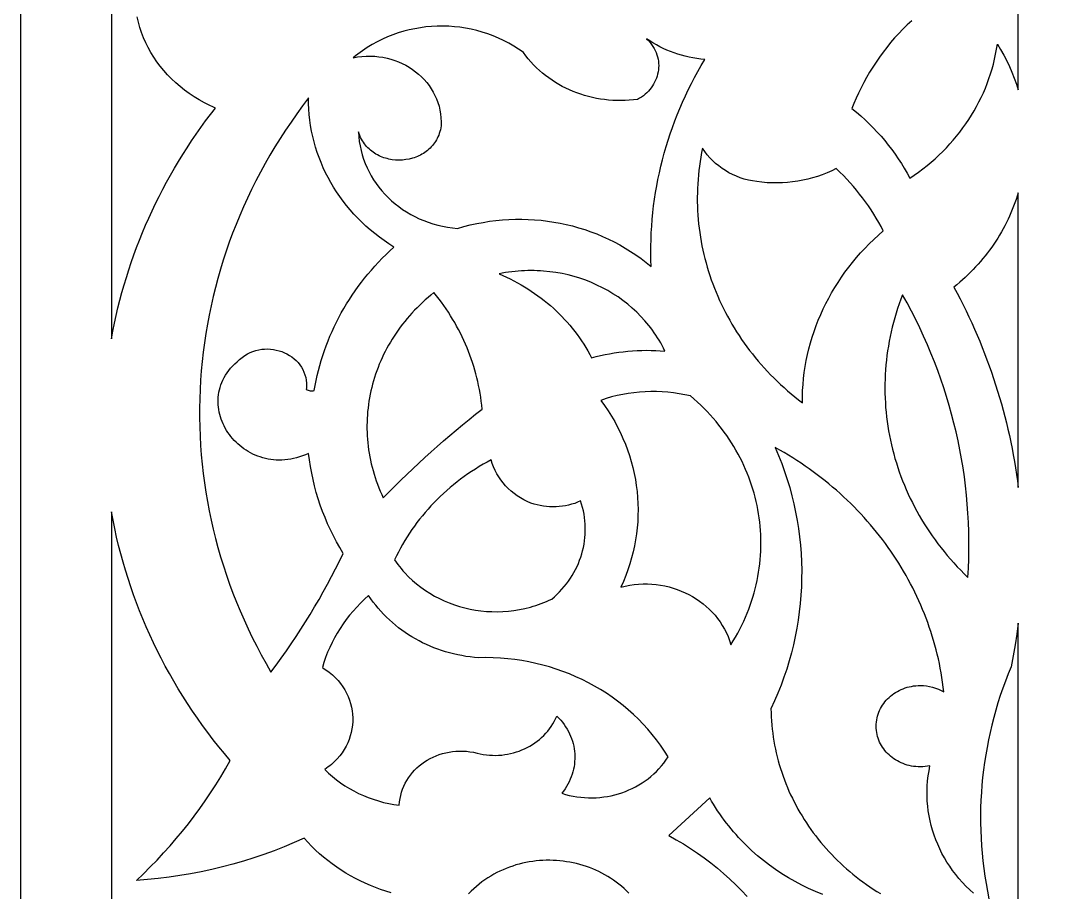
# Model space of a CAD drawing. Extents: x -1429 to -724, y 80 to 630.
# Drawn here: x -1369.3 to -1311.7, y 248.7 to 296.7 of the extents above; entities that cross this region are included whole.
import ezdxf

# ---------------------------------------------------------------- set-up
doc = ezdxf.new("R2010")
doc.units = 0
doc.layers.add('LAYER_1', color=18, linetype='CONTINUOUS')

msp = doc.modelspace()

# ---------------------------------------------------------------- linework, layer by layer
at = {"layer": 'LAYER_1'}
for points in [[(-784.299, 144.673), (-1369.299, 144.673), (-1369.299, 569.673), (-994.512, 569.673), (-784.299, 409.912)], [(-1346.335, 296.451), (-1346.648, 296.435), (-1346.959, 296.407), (-1347.27, 296.366), (-1347.579, 296.313), (-1347.885, 296.248), (-1348.188, 296.169), (-1348.489, 296.079), (-1348.785, 295.976), (-1349.078, 295.861), (-1349.365, 295.733), (-1349.648, 295.593), (-1349.925, 295.441), (-1350.195, 295.276), (-1350.46, 295.099), (-1350.717, 294.91), (-1350.843, 294.811), (-1350.967, 294.708), (-1350.727, 294.752), (-1350.488, 294.782), (-1350.251, 294.798), (-1350.016, 294.801), (-1349.784, 294.791), (-1349.555, 294.769), (-1349.33, 294.735), (-1349.108, 294.689), (-1348.891, 294.632), (-1348.679, 294.563), (-1348.472, 294.484), (-1348.271, 294.394), (-1348.076, 294.295), (-1347.888, 294.185), (-1347.706, 294.066), (-1347.532, 293.939), (-1347.367, 293.802), (-1347.209, 293.657), (-1347.06, 293.505), (-1346.921, 293.344), (-1346.791, 293.176), (-1346.672, 293.002), (-1346.563, 292.82), (-1346.465, 292.632), (-1346.378, 292.439), (-1346.303, 292.24), (-1346.241, 292.035), (-1346.192, 291.826), (-1346.155, 291.612), (-1346.133, 291.393), (-1346.124, 291.171), (-1346.13, 290.946), (-1346.147, 290.838), (-1346.168, 290.734), (-1346.194, 290.633), (-1346.225, 290.535), (-1346.259, 290.44), (-1346.298, 290.348), (-1346.34, 290.259), (-1346.386, 290.173), (-1346.436, 290.09), (-1346.489, 290.01), (-1346.546, 289.934), (-1346.605, 289.861), (-1346.668, 289.79), (-1346.734, 289.723), (-1346.802, 289.66), (-1346.874, 289.599), (-1346.947, 289.541), (-1347.023, 289.487), (-1347.102, 289.436), (-1347.182, 289.388), (-1347.264, 289.343), (-1347.348, 289.302), (-1347.434, 289.264), (-1347.521, 289.229), (-1347.61, 289.197), (-1347.7, 289.169), (-1347.883, 289.122), (-1348.07, 289.088), (-1348.259, 289.068), (-1348.448, 289.061), (-1348.638, 289.067), (-1348.827, 289.087), (-1348.921, 289.102), (-1349.014, 289.121), (-1349.106, 289.143), (-1349.197, 289.168), (-1349.287, 289.197), (-1349.376, 289.229), (-1349.464, 289.265), (-1349.55, 289.304), (-1349.634, 289.347), (-1349.716, 289.393), (-1349.797, 289.443), (-1349.875, 289.496), (-1349.952, 289.553), (-1350.026, 289.613), (-1350.097, 289.677), (-1350.166, 289.744), (-1350.232, 289.815), (-1350.295, 289.89), (-1350.355, 289.968), (-1350.412, 290.05), (-1350.465, 290.135), (-1350.516, 290.224), (-1350.562, 290.317), (-1350.605, 290.413), (-1350.644, 290.513), (-1350.678, 290.616), (-1350.663, 290.356), (-1350.635, 290.098), (-1350.594, 289.845), (-1350.54, 289.595), (-1350.475, 289.349), (-1350.398, 289.107), (-1350.309, 288.87), (-1350.21, 288.638), (-1350.099, 288.412), (-1349.978, 288.191), (-1349.846, 287.975), (-1349.705, 287.766), (-1349.553, 287.563), (-1349.393, 287.367), (-1349.223, 287.177), (-1349.044, 286.995), (-1348.857, 286.821), (-1348.661, 286.654), (-1348.458, 286.495), (-1348.246, 286.344), (-1348.028, 286.202), (-1347.802, 286.069), (-1347.569, 285.946), (-1347.33, 285.831), (-1347.084, 285.726), (-1346.833, 285.632), (-1346.576, 285.548), (-1346.313, 285.474), (-1346.046, 285.411), (-1345.773, 285.359), (-1345.496, 285.319), (-1345.215, 285.29), (-1344.866, 285.392), (-1344.516, 285.483), (-1344.164, 285.562), (-1343.81, 285.629), (-1343.455, 285.686), (-1343.1, 285.731), (-1342.744, 285.766), (-1342.388, 285.789), (-1342.032, 285.801), (-1341.676, 285.803), (-1341.321, 285.793), (-1340.967, 285.773), (-1340.614, 285.742), (-1340.263, 285.7), (-1339.914, 285.648), (-1339.566, 285.585), (-1339.222, 285.512), (-1338.88, 285.428), (-1338.54, 285.333), (-1338.205, 285.229), (-1337.873, 285.114), (-1337.544, 284.989), (-1337.22, 284.853), (-1336.901, 284.708), (-1336.586, 284.552), (-1336.276, 284.387), (-1335.972, 284.211), (-1335.673, 284.026), (-1335.381, 283.831), (-1335.094, 283.626), (-1334.814, 283.411), (-1334.541, 283.187), (-1334.553, 283.56), (-1334.559, 283.934), (-1334.557, 284.307), (-1334.549, 284.679), (-1334.534, 285.051), (-1334.512, 285.423), (-1334.483, 285.794), (-1334.447, 286.164), (-1334.404, 286.533), (-1334.355, 286.901), (-1334.298, 287.268), (-1334.235, 287.635), (-1334.166, 288), (-1334.089, 288.364), (-1334.006, 288.726), (-1333.916, 289.087), (-1333.82, 289.447), (-1333.716, 289.805), (-1333.607, 290.162), (-1333.49, 290.517), (-1333.367, 290.87), (-1333.238, 291.221), (-1333.102, 291.57), (-1332.959, 291.917), (-1332.81, 292.262), (-1332.655, 292.605), (-1332.493, 292.946), (-1332.325, 293.284), (-1332.15, 293.62), (-1331.969, 293.954), (-1331.781, 294.285), (-1331.587, 294.613), (-1331.805, 294.635), (-1332.022, 294.664), (-1332.237, 294.7), (-1332.45, 294.743), (-1332.661, 294.792), (-1332.87, 294.848), (-1333.076, 294.911), (-1333.28, 294.98), (-1333.482, 295.056), (-1333.68, 295.138), (-1333.876, 295.226), (-1334.068, 295.321), (-1334.256, 295.421), (-1334.441, 295.528), (-1334.623, 295.641), (-1334.8, 295.76), (-1334.697, 295.659), (-1334.603, 295.554), (-1334.518, 295.447), (-1334.441, 295.336), (-1334.374, 295.224), (-1334.314, 295.11), (-1334.263, 294.994), (-1334.221, 294.877), (-1334.186, 294.759), (-1334.159, 294.64), (-1334.141, 294.52), (-1334.129, 294.4), (-1334.126, 294.281), (-1334.129, 294.161), (-1334.14, 294.043), (-1334.158, 293.925), (-1334.183, 293.809), (-1334.215, 293.694), (-1334.253, 293.581), (-1334.298, 293.47), (-1334.349, 293.362), (-1334.406, 293.256), (-1334.47, 293.154), (-1334.539, 293.054), (-1334.614, 292.959), (-1334.695, 292.867), (-1334.782, 292.779), (-1334.874, 292.696), (-1334.971, 292.618), (-1335.073, 292.544), (-1335.18, 292.476), (-1335.292, 292.414), (-1335.521, 292.385), (-1335.751, 292.364), (-1335.98, 292.351), (-1336.209, 292.345), (-1336.437, 292.347), (-1336.664, 292.357), (-1336.89, 292.374), (-1337.115, 292.398), (-1337.338, 292.43), (-1337.559, 292.469), (-1337.779, 292.515), (-1337.997, 292.568), (-1338.212, 292.628), (-1338.424, 292.695), (-1338.634, 292.769), (-1338.841, 292.85), (-1339.045, 292.937), (-1339.245, 293.031), (-1339.442, 293.131), (-1339.636, 293.238), (-1339.825, 293.351), (-1340.01, 293.471), (-1340.191, 293.597), (-1340.367, 293.728), (-1340.538, 293.866), (-1340.705, 294.01), (-1340.866, 294.16), (-1341.022, 294.316), (-1341.172, 294.477), (-1341.317, 294.644), (-1341.456, 294.817), (-1341.588, 294.995), (-1341.719, 295.09), (-1341.852, 295.181), (-1342.122, 295.354), (-1342.398, 295.515), (-1342.68, 295.662), (-1342.968, 295.798), (-1343.259, 295.92), (-1343.556, 296.03), (-1343.856, 296.127), (-1344.159, 296.211), (-1344.465, 296.283), (-1344.773, 296.343), (-1345.084, 296.39), (-1345.396, 296.424), (-1345.708, 296.445), (-1346.022, 296.455)], [(-1353.766, 292.057), (-1354.089, 291.613), (-1354.403, 291.165), (-1354.707, 290.713), (-1355.002, 290.258), (-1355.287, 289.798), (-1355.563, 289.335), (-1355.83, 288.868), (-1356.087, 288.399), (-1356.335, 287.925), (-1356.573, 287.449), (-1356.802, 286.97), (-1357.022, 286.487), (-1357.232, 286.002), (-1357.432, 285.514), (-1357.623, 285.024), (-1357.805, 284.531), (-1357.977, 284.036), (-1358.14, 283.539), (-1358.293, 283.039), (-1358.436, 282.538), (-1358.57, 282.035), (-1358.695, 281.53), (-1358.81, 281.024), (-1358.916, 280.516), (-1359.011, 280.006), (-1359.098, 279.496), (-1359.175, 278.984), (-1359.242, 278.471), (-1359.3, 277.957), (-1359.348, 277.443), (-1359.386, 276.928), (-1359.415, 276.412), (-1359.435, 275.896), (-1359.444, 275.38), (-1359.444, 274.864), (-1359.435, 274.347), (-1359.415, 273.831), (-1359.387, 273.314), (-1359.348, 272.798), (-1359.3, 272.283), (-1359.242, 271.768), (-1359.175, 271.253), (-1359.097, 270.74), (-1359.01, 270.227), (-1358.914, 269.715), (-1358.807, 269.204), (-1358.691, 268.695), (-1358.566, 268.187), (-1358.43, 267.681), (-1358.285, 267.176), (-1358.13, 266.673), (-1357.965, 266.171), (-1357.791, 265.672), (-1357.606, 265.175), (-1357.412, 264.68), (-1357.208, 264.187), (-1356.995, 263.696), (-1356.771, 263.209), (-1356.538, 262.724), (-1356.295, 262.241), (-1356.042, 261.762), (-1355.779, 261.286), (-1355.507, 260.812), (-1355.219, 261.201), (-1354.937, 261.592), (-1354.659, 261.987), (-1354.387, 262.384), (-1354.119, 262.784), (-1353.857, 263.187), (-1353.6, 263.592), (-1353.348, 264.001), (-1353.101, 264.412), (-1352.859, 264.826), (-1352.623, 265.242), (-1352.391, 265.661), (-1352.165, 266.082), (-1351.945, 266.506), (-1351.729, 266.932), (-1351.519, 267.361), (-1351.711, 267.681), (-1351.893, 268.006), (-1352.066, 268.335), (-1352.229, 268.667), (-1352.383, 269.003), (-1352.527, 269.342), (-1352.661, 269.685), (-1352.786, 270.03), (-1352.901, 270.379), (-1353.007, 270.73), (-1353.102, 271.084), (-1353.187, 271.44), (-1353.263, 271.798), (-1353.328, 272.158), (-1353.384, 272.52), (-1353.429, 272.884), (-1353.596, 272.809), (-1353.763, 272.744), (-1353.929, 272.687), (-1354.094, 272.639), (-1354.258, 272.598), (-1354.421, 272.566), (-1354.583, 272.541), (-1354.743, 272.524), (-1354.901, 272.515), (-1355.058, 272.512), (-1355.213, 272.517), (-1355.366, 272.529), (-1355.517, 272.547), (-1355.666, 272.572), (-1355.812, 272.603), (-1355.956, 272.64), (-1356.097, 272.684), (-1356.236, 272.733), (-1356.371, 272.787), (-1356.503, 272.847), (-1356.632, 272.913), (-1356.758, 272.983), (-1356.881, 273.058), (-1356.999, 273.138), (-1357.114, 273.222), (-1357.225, 273.311), (-1357.332, 273.404), (-1357.435, 273.5), (-1357.534, 273.601), (-1357.628, 273.705), (-1357.718, 273.812), (-1357.803, 273.923), (-1357.883, 274.037), (-1357.959, 274.153), (-1358.029, 274.272), (-1358.094, 274.394), (-1358.153, 274.518), (-1358.207, 274.644), (-1358.256, 274.772), (-1358.299, 274.901), (-1358.335, 275.033), (-1358.366, 275.165), (-1358.391, 275.299), (-1358.409, 275.434), (-1358.421, 275.569), (-1358.426, 275.706), (-1358.424, 275.842), (-1358.416, 275.979), (-1358.401, 276.116), (-1358.378, 276.253), (-1358.349, 276.39), (-1358.312, 276.526), (-1358.267, 276.662), (-1358.215, 276.797), (-1358.155, 276.93), (-1358.087, 277.063), (-1358.011, 277.194), (-1357.927, 277.324), (-1357.834, 277.452), (-1357.733, 277.578), (-1357.623, 277.701), (-1357.505, 277.823), (-1357.378, 277.942), (-1357.241, 278.058), (-1357.102, 278.176), (-1356.957, 278.28), (-1356.808, 278.37), (-1356.655, 278.446), (-1356.499, 278.51), (-1356.341, 278.561), (-1356.18, 278.599), (-1356.019, 278.626), (-1355.856, 278.64), (-1355.695, 278.643), (-1355.534, 278.635), (-1355.374, 278.616), (-1355.217, 278.586), (-1355.063, 278.546), (-1354.913, 278.496), (-1354.766, 278.436), (-1354.625, 278.367), (-1354.489, 278.288), (-1354.36, 278.201), (-1354.237, 278.105), (-1354.123, 278.002), (-1354.016, 277.89), (-1353.919, 277.771), (-1353.831, 277.644), (-1353.754, 277.51), (-1353.688, 277.37), (-1353.633, 277.224), (-1353.591, 277.071), (-1353.562, 276.913), (-1353.547, 276.749), (-1353.546, 276.58), (-1353.551, 276.494), (-1353.56, 276.406), (-1353.509, 276.382), (-1353.456, 276.363), (-1353.402, 276.348), (-1353.346, 276.338), (-1353.29, 276.332), (-1353.233, 276.331), (-1353.176, 276.335), (-1353.119, 276.343), (-1353.071, 276.625), (-1353.016, 276.905), (-1352.955, 277.184), (-1352.889, 277.461), (-1352.816, 277.737), (-1352.737, 278.01), (-1352.652, 278.282), (-1352.561, 278.552), (-1352.465, 278.82), (-1352.362, 279.087), (-1352.254, 279.35), (-1352.14, 279.612), (-1352.02, 279.871), (-1351.895, 280.128), (-1351.764, 280.383), (-1351.628, 280.635), (-1351.486, 280.884), (-1351.339, 281.131), (-1351.186, 281.375), (-1351.028, 281.616), (-1350.864, 281.855), (-1350.695, 282.09), (-1350.521, 282.322), (-1350.342, 282.551), (-1350.157, 282.777), (-1349.968, 282.999), (-1349.773, 283.218), (-1349.574, 283.434), (-1349.369, 283.646), (-1349.159, 283.854), (-1348.945, 284.059), (-1348.725, 284.26), (-1349.001, 284.436), (-1349.269, 284.619), (-1349.53, 284.809), (-1349.783, 285.006), (-1350.029, 285.209), (-1350.268, 285.419), (-1350.499, 285.635), (-1350.722, 285.857), (-1350.936, 286.085), (-1351.143, 286.319), (-1351.342, 286.558), (-1351.533, 286.802), (-1351.715, 287.052), (-1351.888, 287.306), (-1352.053, 287.565), (-1352.209, 287.828), (-1352.357, 288.096), (-1352.495, 288.368), (-1352.625, 288.644), (-1352.745, 288.923), (-1352.856, 289.206), (-1352.958, 289.492), (-1353.05, 289.782), (-1353.132, 290.074), (-1353.205, 290.369), (-1353.268, 290.667), (-1353.321, 290.967), (-1353.365, 291.269), (-1353.397, 291.574), (-1353.42, 291.88), (-1353.432, 292.187), (-1353.434, 292.496)], [(-1331.759, 289.477), (-1331.803, 289.231), (-1331.843, 288.984), (-1331.879, 288.737), (-1331.909, 288.49), (-1331.935, 288.243), (-1331.957, 287.996), (-1331.974, 287.75), (-1331.986, 287.503), (-1331.994, 287.257), (-1331.997, 287.011), (-1331.996, 286.766), (-1331.99, 286.521), (-1331.98, 286.276), (-1331.965, 286.032), (-1331.946, 285.788), (-1331.923, 285.545), (-1331.895, 285.302), (-1331.863, 285.061), (-1331.826, 284.819), (-1331.786, 284.579), (-1331.74, 284.34), (-1331.691, 284.101), (-1331.637, 283.864), (-1331.579, 283.627), (-1331.517, 283.391), (-1331.45, 283.157), (-1331.38, 282.923), (-1331.305, 282.691), (-1331.226, 282.46), (-1331.143, 282.23), (-1331.056, 282.002), (-1330.964, 281.775), (-1330.869, 281.549), (-1330.769, 281.325), (-1330.666, 281.102), (-1330.558, 280.881), (-1330.447, 280.661), (-1330.331, 280.444), (-1330.212, 280.227), (-1330.088, 280.013), (-1329.961, 279.801), (-1329.83, 279.59), (-1329.694, 279.381), (-1329.555, 279.174), (-1329.412, 278.969), (-1329.266, 278.766), (-1329.115, 278.566), (-1328.961, 278.367), (-1328.803, 278.171), (-1328.641, 277.977), (-1328.475, 277.785), (-1328.306, 277.596), (-1328.133, 277.409), (-1327.956, 277.224), (-1327.776, 277.042), (-1327.592, 276.862), (-1327.404, 276.685), (-1327.213, 276.511), (-1327.018, 276.339), (-1326.82, 276.17), (-1326.618, 276.004), (-1326.413, 275.841), (-1326.204, 275.68), (-1326.201, 276.017), (-1326.189, 276.353), (-1326.167, 276.687), (-1326.136, 277.02), (-1326.095, 277.352), (-1326.045, 277.681), (-1325.986, 278.009), (-1325.918, 278.335), (-1325.841, 278.659), (-1325.755, 278.98), (-1325.66, 279.299), (-1325.556, 279.616), (-1325.444, 279.929), (-1325.323, 280.24), (-1325.193, 280.547), (-1325.054, 280.852), (-1324.908, 281.153), (-1324.752, 281.45), (-1324.589, 281.744), (-1324.417, 282.033), (-1324.237, 282.319), (-1324.049, 282.601), (-1323.853, 282.878), (-1323.649, 283.151), (-1323.437, 283.419), (-1323.218, 283.683), (-1322.99, 283.941), (-1322.755, 284.195), (-1322.513, 284.443), (-1322.263, 284.686), (-1322.005, 284.923), (-1321.74, 285.154), (-1321.864, 285.392), (-1321.994, 285.627), (-1322.129, 285.859), (-1322.269, 286.088), (-1322.414, 286.314), (-1322.564, 286.538), (-1322.719, 286.758), (-1322.879, 286.976), (-1323.044, 287.19), (-1323.214, 287.401), (-1323.388, 287.609), (-1323.568, 287.813), (-1323.751, 288.015), (-1323.94, 288.212), (-1324.133, 288.406), (-1324.331, 288.597), (-1324.584, 288.473), (-1324.841, 288.36), (-1325.103, 288.258), (-1325.368, 288.165), (-1325.637, 288.083), (-1325.909, 288.011), (-1326.183, 287.949), (-1326.461, 287.898), (-1326.74, 287.858), (-1327.021, 287.828), (-1327.303, 287.809), (-1327.586, 287.801), (-1327.87, 287.803), (-1328.153, 287.816), (-1328.437, 287.841), (-1328.721, 287.876), (-1328.953, 287.912), (-1329.182, 287.96), (-1329.407, 288.019), (-1329.626, 288.09), (-1329.84, 288.172), (-1330.048, 288.265), (-1330.25, 288.369), (-1330.446, 288.482), (-1330.634, 288.606), (-1330.814, 288.739), (-1330.986, 288.881), (-1331.15, 289.033), (-1331.305, 289.193), (-1331.45, 289.362), (-1331.585, 289.539), (-1331.709, 289.724)], [(-1314.357, 287.073), (-1314.418, 286.887), (-1314.484, 286.702), (-1314.552, 286.518), (-1314.625, 286.336), (-1314.701, 286.155), (-1314.78, 285.975), (-1314.863, 285.797), (-1314.95, 285.62), (-1315.039, 285.445), (-1315.133, 285.271), (-1315.23, 285.099), (-1315.33, 284.928), (-1315.433, 284.759), (-1315.54, 284.592), (-1315.65, 284.427), (-1315.764, 284.263), (-1315.881, 284.101), (-1316.001, 283.941), (-1316.124, 283.783), (-1316.25, 283.627), (-1316.38, 283.473), (-1316.513, 283.322), (-1316.648, 283.172), (-1316.787, 283.024), (-1316.93, 282.879), (-1317.075, 282.736), (-1317.223, 282.595), (-1317.374, 282.456), (-1317.528, 282.32), (-1317.685, 282.187), (-1317.845, 282.055), (-1317.672, 281.729), (-1317.502, 281.402), (-1317.336, 281.072), (-1317.174, 280.742), (-1317.016, 280.41), (-1316.862, 280.076), (-1316.712, 279.741), (-1316.566, 279.405), (-1316.424, 279.067), (-1316.286, 278.728), (-1316.153, 278.388), (-1316.023, 278.047), (-1315.897, 277.704), (-1315.776, 277.36), (-1315.659, 277.015), (-1315.545, 276.669), (-1315.436, 276.322), (-1315.331, 275.973), (-1315.23, 275.624), (-1315.133, 275.274), (-1315.041, 274.922), (-1314.952, 274.57), (-1314.868, 274.217), (-1314.788, 273.863), (-1314.712, 273.508), (-1314.64, 273.153), (-1314.573, 272.796), (-1314.51, 272.439), (-1314.451, 272.081), (-1314.396, 271.723), (-1314.345, 271.364), (-1314.299, 271.004), (-1314.299, 287.26)], [(-1341.347, 282.967), (-1341.522, 282.961), (-1341.697, 282.952), (-1341.873, 282.94), (-1342.049, 282.923), (-1342.225, 282.903), (-1342.402, 282.88), (-1342.578, 282.853), (-1342.754, 282.822), (-1342.931, 282.787), (-1342.722, 282.697), (-1342.516, 282.603), (-1342.312, 282.505), (-1342.111, 282.403), (-1341.913, 282.297), (-1341.718, 282.187), (-1341.526, 282.074), (-1341.336, 281.956), (-1341.15, 281.835), (-1340.967, 281.711), (-1340.786, 281.582), (-1340.609, 281.451), (-1340.436, 281.315), (-1340.265, 281.177), (-1340.098, 281.035), (-1339.935, 280.889), (-1339.774, 280.741), (-1339.618, 280.589), (-1339.465, 280.434), (-1339.315, 280.276), (-1339.17, 280.115), (-1339.028, 279.95), (-1338.89, 279.783), (-1338.756, 279.613), (-1338.626, 279.44), (-1338.499, 279.265), (-1338.377, 279.086), (-1338.259, 278.905), (-1338.146, 278.722), (-1338.036, 278.536), (-1337.931, 278.347), (-1337.83, 278.156), (-1337.583, 278.22), (-1337.335, 278.279), (-1337.086, 278.332), (-1336.836, 278.381), (-1336.584, 278.423), (-1336.332, 278.46), (-1336.079, 278.492), (-1335.825, 278.518), (-1335.571, 278.539), (-1335.316, 278.554), (-1335.06, 278.564), (-1334.805, 278.568), (-1334.549, 278.567), (-1334.293, 278.56), (-1334.038, 278.547), (-1333.782, 278.529), (-1333.856, 278.681), (-1333.934, 278.83), (-1334.015, 278.977), (-1334.1, 279.122), (-1334.187, 279.264), (-1334.277, 279.404), (-1334.371, 279.542), (-1334.467, 279.678), (-1334.567, 279.811), (-1334.669, 279.942), (-1334.774, 280.071), (-1334.882, 280.197), (-1335.105, 280.442), (-1335.339, 280.677), (-1335.582, 280.901), (-1335.836, 281.115), (-1336.098, 281.319), (-1336.369, 281.512), (-1336.648, 281.693), (-1336.934, 281.864), (-1337.228, 282.023), (-1337.529, 282.17), (-1337.837, 282.306), (-1338.15, 282.43), (-1338.469, 282.541), (-1338.794, 282.64), (-1339.123, 282.727), (-1339.456, 282.8), (-1339.793, 282.861), (-1340.134, 282.908), (-1340.477, 282.942), (-1340.65, 282.954), (-1340.823, 282.962), (-1340.997, 282.967), (-1341.172, 282.969)], [(-1346.685, 281.62), (-1346.846, 281.485), (-1347.003, 281.348), (-1347.156, 281.208), (-1347.306, 281.066), (-1347.452, 280.921), (-1347.595, 280.775), (-1347.734, 280.625), (-1347.87, 280.474), (-1348.002, 280.321), (-1348.13, 280.165), (-1348.254, 280.008), (-1348.375, 279.848), (-1348.492, 279.687), (-1348.606, 279.524), (-1348.715, 279.358), (-1348.821, 279.192), (-1348.924, 279.023), (-1349.022, 278.853), (-1349.117, 278.681), (-1349.207, 278.508), (-1349.294, 278.333), (-1349.377, 278.157), (-1349.457, 277.98), (-1349.532, 277.801), (-1349.604, 277.621), (-1349.672, 277.44), (-1349.735, 277.258), (-1349.795, 277.074), (-1349.851, 276.89), (-1349.903, 276.705), (-1349.951, 276.519), (-1349.995, 276.332), (-1350.035, 276.144), (-1350.072, 275.955), (-1350.104, 275.766), (-1350.132, 275.576), (-1350.156, 275.386), (-1350.176, 275.195), (-1350.192, 275.004), (-1350.203, 274.812), (-1350.211, 274.621), (-1350.215, 274.428), (-1350.214, 274.236), (-1350.21, 274.043), (-1350.201, 273.851), (-1350.188, 273.658), (-1350.171, 273.465), (-1350.149, 273.273), (-1350.124, 273.08), (-1350.094, 272.888), (-1350.06, 272.696), (-1350.022, 272.504), (-1349.979, 272.313), (-1349.933, 272.122), (-1349.881, 271.931), (-1349.826, 271.741), (-1349.766, 271.552), (-1349.702, 271.363), (-1349.634, 271.175), (-1349.561, 270.988), (-1349.484, 270.801), (-1349.402, 270.616), (-1349.316, 270.431), (-1348.997, 270.757), (-1348.675, 271.08), (-1348.35, 271.401), (-1348.022, 271.719), (-1347.691, 272.034), (-1347.358, 272.347), (-1347.021, 272.657), (-1346.682, 272.965), (-1346.339, 273.27), (-1345.994, 273.572), (-1345.647, 273.871), (-1345.296, 274.168), (-1344.943, 274.462), (-1344.587, 274.753), (-1344.228, 275.042), (-1343.866, 275.328), (-1343.888, 275.546), (-1343.913, 275.763), (-1343.942, 275.98), (-1343.976, 276.196), (-1344.014, 276.412), (-1344.056, 276.626), (-1344.102, 276.84), (-1344.152, 277.053), (-1344.206, 277.264), (-1344.264, 277.475), (-1344.326, 277.684), (-1344.392, 277.893), (-1344.462, 278.1), (-1344.536, 278.306), (-1344.614, 278.511), (-1344.696, 278.715), (-1344.782, 278.917), (-1344.871, 279.117), (-1344.965, 279.317), (-1345.062, 279.514), (-1345.163, 279.71), (-1345.268, 279.905), (-1345.377, 280.098), (-1345.489, 280.289), (-1345.605, 280.479), (-1345.725, 280.666), (-1345.849, 280.852), (-1345.976, 281.036), (-1346.107, 281.218), (-1346.241, 281.398), (-1346.379, 281.576), (-1346.521, 281.752)], [(-1320.775, 281.384), (-1320.867, 281.129), (-1320.953, 280.874), (-1321.035, 280.617), (-1321.111, 280.36), (-1321.182, 280.102), (-1321.248, 279.844), (-1321.309, 279.585), (-1321.365, 279.325), (-1321.416, 279.065), (-1321.462, 278.805), (-1321.503, 278.545), (-1321.539, 278.284), (-1321.57, 278.023), (-1321.596, 277.762), (-1321.617, 277.501), (-1321.634, 277.24), (-1321.645, 276.979), (-1321.651, 276.718), (-1321.653, 276.457), (-1321.649, 276.197), (-1321.641, 275.936), (-1321.628, 275.676), (-1321.61, 275.417), (-1321.587, 275.158), (-1321.559, 274.899), (-1321.527, 274.641), (-1321.49, 274.384), (-1321.448, 274.128), (-1321.401, 273.872), (-1321.349, 273.617), (-1321.293, 273.362), (-1321.232, 273.109), (-1321.166, 272.857), (-1321.096, 272.606), (-1321.021, 272.356), (-1320.941, 272.107), (-1320.857, 271.859), (-1320.768, 271.612), (-1320.674, 271.367), (-1320.576, 271.124), (-1320.473, 270.881), (-1320.366, 270.641), (-1320.254, 270.401), (-1320.137, 270.164), (-1320.016, 269.928), (-1319.89, 269.694), (-1319.76, 269.462), (-1319.625, 269.231), (-1319.486, 269.003), (-1319.343, 268.776), (-1319.195, 268.551), (-1319.042, 268.329), (-1318.885, 268.109), (-1318.724, 267.891), (-1318.558, 267.675), (-1318.388, 267.461), (-1318.213, 267.25), (-1318.034, 267.042), (-1317.851, 266.836), (-1317.663, 266.632), (-1317.471, 266.431), (-1317.275, 266.233), (-1317.074, 266.037), (-1317.046, 266.544), (-1317.027, 267.051), (-1317.017, 267.557), (-1317.016, 268.063), (-1317.025, 268.568), (-1317.043, 269.073), (-1317.07, 269.577), (-1317.107, 270.08), (-1317.152, 270.582), (-1317.207, 271.084), (-1317.271, 271.584), (-1317.344, 272.083), (-1317.426, 272.58), (-1317.517, 273.076), (-1317.618, 273.571), (-1317.727, 274.064), (-1317.845, 274.555), (-1317.972, 275.044), (-1318.108, 275.531), (-1318.253, 276.017), (-1318.407, 276.5), (-1318.57, 276.98), (-1318.741, 277.459), (-1318.921, 277.935), (-1319.111, 278.408), (-1319.308, 278.878), (-1319.515, 279.346), (-1319.73, 279.811), (-1319.954, 280.272), (-1320.187, 280.731), (-1320.428, 281.186), (-1320.678, 281.638)], [(-1334.867, 276.284), (-1335.179, 276.264), (-1335.491, 276.232), (-1335.801, 276.189), (-1336.11, 276.135), (-1336.416, 276.07), (-1336.72, 275.994), (-1337.022, 275.907), (-1337.32, 275.809), (-1337.112, 275.522), (-1336.915, 275.231), (-1336.729, 274.935), (-1336.554, 274.635), (-1336.39, 274.331), (-1336.237, 274.022), (-1336.095, 273.711), (-1335.964, 273.396), (-1335.844, 273.078), (-1335.735, 272.757), (-1335.638, 272.433), (-1335.552, 272.107), (-1335.477, 271.78), (-1335.413, 271.45), (-1335.36, 271.119), (-1335.319, 270.786), (-1335.289, 270.453), (-1335.27, 270.119), (-1335.263, 269.784), (-1335.268, 269.449), (-1335.283, 269.114), (-1335.31, 268.779), (-1335.349, 268.445), (-1335.399, 268.111), (-1335.461, 267.779), (-1335.534, 267.447), (-1335.619, 267.117), (-1335.716, 266.789), (-1335.824, 266.463), (-1335.944, 266.14), (-1336.076, 265.819), (-1336.219, 265.5), (-1335.972, 265.56), (-1335.725, 265.607), (-1335.478, 265.642), (-1335.231, 265.665), (-1334.986, 265.676), (-1334.742, 265.676), (-1334.499, 265.665), (-1334.259, 265.643), (-1334.021, 265.609), (-1333.786, 265.566), (-1333.554, 265.511), (-1333.326, 265.447), (-1333.103, 265.372), (-1332.883, 265.288), (-1332.669, 265.194), (-1332.459, 265.091), (-1332.256, 264.978), (-1332.058, 264.857), (-1331.867, 264.726), (-1331.683, 264.587), (-1331.505, 264.44), (-1331.336, 264.285), (-1331.174, 264.121), (-1331.021, 263.95), (-1330.877, 263.771), (-1330.742, 263.585), (-1330.617, 263.392), (-1330.501, 263.192), (-1330.396, 262.985), (-1330.302, 262.771), (-1330.218, 262.551), (-1330.147, 262.325), (-1330.015, 262.537), (-1329.889, 262.749), (-1329.768, 262.964), (-1329.653, 263.18), (-1329.543, 263.398), (-1329.439, 263.617), (-1329.341, 263.837), (-1329.247, 264.059), (-1329.16, 264.282), (-1329.077, 264.506), (-1329.001, 264.731), (-1328.929, 264.957), (-1328.863, 265.183), (-1328.803, 265.411), (-1328.748, 265.639), (-1328.698, 265.868), (-1328.653, 266.098), (-1328.614, 266.328), (-1328.58, 266.558), (-1328.552, 266.789), (-1328.529, 267.02), (-1328.511, 267.251), (-1328.498, 267.482), (-1328.491, 267.713), (-1328.489, 267.944), (-1328.492, 268.175), (-1328.501, 268.406), (-1328.514, 268.636), (-1328.533, 268.866), (-1328.557, 269.096), (-1328.587, 269.325), (-1328.621, 269.553), (-1328.66, 269.78), (-1328.705, 270.007), (-1328.755, 270.233), (-1328.81, 270.458), (-1328.87, 270.682), (-1328.935, 270.905), (-1329.005, 271.127), (-1329.081, 271.347), (-1329.161, 271.566), (-1329.246, 271.784), (-1329.337, 272), (-1329.432, 272.214), (-1329.532, 272.427), (-1329.638, 272.638), (-1329.748, 272.848), (-1329.864, 273.055), (-1329.984, 273.261), (-1330.109, 273.464), (-1330.239, 273.665), (-1330.374, 273.864), (-1330.514, 274.061), (-1330.659, 274.256), (-1330.809, 274.447), (-1330.963, 274.637), (-1331.123, 274.824), (-1331.287, 275.008), (-1331.456, 275.189), (-1331.63, 275.368), (-1331.808, 275.543), (-1331.992, 275.716), (-1332.18, 275.885), (-1332.373, 276.051), (-1332.681, 276.12), (-1332.991, 276.177), (-1333.302, 276.222), (-1333.614, 276.257), (-1333.927, 276.281), (-1334.24, 276.293), (-1334.554, 276.294)], [(-1343.588, 272.402), (-1343.807, 272.279), (-1344.022, 272.152), (-1344.234, 272.02), (-1344.443, 271.885), (-1344.649, 271.747), (-1344.851, 271.604), (-1345.05, 271.458), (-1345.246, 271.309), (-1345.438, 271.156), (-1345.627, 270.999), (-1345.812, 270.839), (-1345.994, 270.676), (-1346.172, 270.509), (-1346.346, 270.34), (-1346.517, 270.167), (-1346.683, 269.991), (-1346.846, 269.811), (-1347.005, 269.629), (-1347.16, 269.444), (-1347.311, 269.256), (-1347.458, 269.065), (-1347.601, 268.871), (-1347.739, 268.674), (-1347.873, 268.475), (-1348.004, 268.273), (-1348.129, 268.069), (-1348.251, 267.862), (-1348.367, 267.652), (-1348.48, 267.44), (-1348.588, 267.226), (-1348.691, 267.009), (-1348.604, 266.884), (-1348.514, 266.761), (-1348.421, 266.641), (-1348.326, 266.523), (-1348.228, 266.409), (-1348.127, 266.296), (-1347.919, 266.08), (-1347.701, 265.874), (-1347.474, 265.68), (-1347.239, 265.496), (-1346.995, 265.323), (-1346.745, 265.162), (-1346.487, 265.012), (-1346.222, 264.874), (-1345.952, 264.747), (-1345.676, 264.632), (-1345.395, 264.529), (-1345.11, 264.438), (-1344.82, 264.359), (-1344.527, 264.292), (-1344.23, 264.237), (-1343.931, 264.196), (-1343.63, 264.166), (-1343.327, 264.15), (-1343.023, 264.146), (-1342.719, 264.155), (-1342.414, 264.178), (-1342.11, 264.213), (-1341.806, 264.262), (-1341.504, 264.325), (-1341.203, 264.401), (-1341.053, 264.444), (-1340.905, 264.49), (-1340.756, 264.54), (-1340.609, 264.594), (-1340.462, 264.651), (-1340.317, 264.711), (-1340.172, 264.775), (-1340.028, 264.843), (-1339.878, 264.973), (-1339.733, 265.107), (-1339.595, 265.245), (-1339.463, 265.387), (-1339.337, 265.532), (-1339.217, 265.682), (-1339.103, 265.834), (-1338.996, 265.99), (-1338.895, 266.149), (-1338.8, 266.311), (-1338.712, 266.476), (-1338.63, 266.643), (-1338.555, 266.812), (-1338.487, 266.984), (-1338.425, 267.158), (-1338.369, 267.333), (-1338.321, 267.511), (-1338.279, 267.689), (-1338.244, 267.87), (-1338.216, 268.051), (-1338.195, 268.233), (-1338.18, 268.416), (-1338.173, 268.6), (-1338.173, 268.784), (-1338.18, 268.969), (-1338.195, 269.154), (-1338.216, 269.339), (-1338.245, 269.523), (-1338.281, 269.707), (-1338.325, 269.891), (-1338.375, 270.074), (-1338.434, 270.256), (-1338.596, 270.186), (-1338.76, 270.125), (-1338.927, 270.072), (-1339.097, 270.027), (-1339.268, 269.991), (-1339.44, 269.963), (-1339.614, 269.943), (-1339.789, 269.931), (-1339.964, 269.928), (-1340.139, 269.933), (-1340.313, 269.947), (-1340.487, 269.969), (-1340.66, 269.999), (-1340.832, 270.038), (-1341.002, 270.085), (-1341.17, 270.141), (-1341.371, 270.229), (-1341.565, 270.326), (-1341.752, 270.433), (-1341.932, 270.549), (-1342.103, 270.674), (-1342.266, 270.807), (-1342.421, 270.948), (-1342.566, 271.097), (-1342.703, 271.254), (-1342.829, 271.417), (-1342.946, 271.587), (-1343.052, 271.763), (-1343.148, 271.945), (-1343.232, 272.132), (-1343.305, 272.325), (-1343.367, 272.522)], [(-1350.349, 264.839), (-1350.569, 264.626), (-1350.78, 264.407), (-1350.982, 264.182), (-1351.176, 263.95), (-1351.36, 263.713), (-1351.535, 263.47), (-1351.701, 263.222), (-1351.858, 262.968), (-1352.005, 262.709), (-1352.141, 262.446), (-1352.269, 262.178), (-1352.386, 261.906), (-1352.492, 261.63), (-1352.589, 261.35), (-1352.674, 261.067), (-1352.574, 261.004), (-1352.476, 260.94), (-1352.29, 260.804), (-1352.117, 260.659), (-1351.956, 260.507), (-1351.808, 260.348), (-1351.671, 260.182), (-1351.548, 260.01), (-1351.437, 259.833), (-1351.338, 259.651), (-1351.252, 259.464), (-1351.178, 259.274), (-1351.117, 259.081), (-1351.068, 258.885), (-1351.032, 258.687), (-1351.009, 258.488), (-1350.998, 258.288), (-1350.999, 258.088), (-1351.013, 257.888), (-1351.04, 257.689), (-1351.08, 257.491), (-1351.132, 257.295), (-1351.196, 257.103), (-1351.274, 256.913), (-1351.364, 256.727), (-1351.467, 256.545), (-1351.582, 256.369), (-1351.711, 256.198), (-1351.851, 256.033), (-1352.005, 255.874), (-1352.172, 255.723), (-1352.26, 255.65), (-1352.351, 255.58), (-1352.445, 255.511), (-1352.543, 255.445), (-1352.336, 255.247), (-1352.121, 255.058), (-1351.897, 254.878), (-1351.666, 254.708), (-1351.428, 254.548), (-1351.183, 254.397), (-1350.931, 254.256), (-1350.673, 254.125), (-1350.41, 254.005), (-1350.14, 253.895), (-1349.866, 253.796), (-1349.587, 253.707), (-1349.304, 253.63), (-1349.016, 253.564), (-1348.725, 253.509), (-1348.431, 253.465), (-1348.417, 253.652), (-1348.391, 253.835), (-1348.354, 254.013), (-1348.306, 254.188), (-1348.249, 254.358), (-1348.181, 254.523), (-1348.104, 254.683), (-1348.017, 254.838), (-1347.922, 254.988), (-1347.819, 255.131), (-1347.707, 255.269), (-1347.588, 255.401), (-1347.461, 255.526), (-1347.327, 255.644), (-1347.187, 255.755), (-1347.04, 255.859), (-1346.888, 255.956), (-1346.73, 256.045), (-1346.566, 256.126), (-1346.398, 256.199), (-1346.226, 256.263), (-1346.05, 256.319), (-1345.87, 256.366), (-1345.686, 256.403), (-1345.5, 256.431), (-1345.311, 256.45), (-1345.12, 256.458), (-1344.927, 256.457), (-1344.732, 256.445), (-1344.536, 256.422), (-1344.34, 256.389), (-1344.143, 256.344), (-1343.973, 256.305), (-1343.802, 256.273), (-1343.631, 256.249), (-1343.46, 256.233), (-1343.29, 256.224), (-1343.121, 256.223), (-1342.952, 256.228), (-1342.785, 256.241), (-1342.619, 256.261), (-1342.455, 256.288), (-1342.293, 256.321), (-1342.132, 256.361), (-1341.975, 256.408), (-1341.819, 256.461), (-1341.667, 256.52), (-1341.518, 256.586), (-1341.372, 256.657), (-1341.23, 256.735), (-1341.091, 256.818), (-1340.957, 256.908), (-1340.827, 257.003), (-1340.701, 257.103), (-1340.58, 257.209), (-1340.464, 257.32), (-1340.353, 257.437), (-1340.248, 257.558), (-1340.149, 257.685), (-1340.055, 257.816), (-1339.968, 257.953), (-1339.887, 258.093), (-1339.813, 258.239), (-1339.746, 258.389), (-1339.635, 258.278), (-1339.531, 258.163), (-1339.433, 258.045), (-1339.342, 257.924), (-1339.257, 257.8), (-1339.179, 257.674), (-1339.107, 257.545), (-1339.042, 257.413), (-1338.983, 257.28), (-1338.931, 257.144), (-1338.886, 257.007), (-1338.847, 256.869), (-1338.815, 256.73), (-1338.789, 256.589), (-1338.77, 256.448), (-1338.758, 256.306), (-1338.752, 256.163), (-1338.753, 256.021), (-1338.761, 255.878), (-1338.775, 255.736), (-1338.796, 255.595), (-1338.824, 255.454), (-1338.858, 255.314), (-1338.9, 255.175), (-1338.948, 255.037), (-1339.003, 254.901), (-1339.064, 254.767), (-1339.133, 254.635), (-1339.208, 254.505), (-1339.291, 254.377), (-1339.38, 254.252), (-1339.475, 254.13), (-1339.266, 254.068), (-1339.056, 254.015), (-1338.845, 253.971), (-1338.633, 253.935), (-1338.421, 253.909), (-1338.21, 253.89), (-1337.998, 253.881), (-1337.787, 253.88), (-1337.577, 253.887), (-1337.368, 253.902), (-1337.16, 253.926), (-1336.954, 253.958), (-1336.75, 253.997), (-1336.548, 254.045), (-1336.349, 254.1), (-1336.152, 254.163), (-1335.959, 254.234), (-1335.768, 254.312), (-1335.582, 254.397), (-1335.399, 254.49), (-1335.22, 254.59), (-1335.046, 254.697), (-1334.877, 254.811), (-1334.712, 254.932), (-1334.553, 255.06), (-1334.4, 255.195), (-1334.252, 255.336), (-1334.11, 255.484), (-1333.975, 255.638), (-1333.846, 255.798), (-1333.724, 255.965), (-1333.61, 256.138), (-1333.812, 256.461), (-1334.025, 256.775), (-1334.249, 257.081), (-1334.484, 257.379), (-1334.728, 257.668), (-1334.982, 257.948), (-1335.246, 258.219), (-1335.519, 258.481), (-1335.802, 258.733), (-1336.092, 258.976), (-1336.391, 259.21), (-1336.698, 259.433), (-1337.013, 259.647), (-1337.335, 259.851), (-1337.664, 260.044), (-1338, 260.227), (-1338.343, 260.399), (-1338.691, 260.561), (-1339.046, 260.712), (-1339.406, 260.851), (-1339.772, 260.98), (-1340.142, 261.097), (-1340.518, 261.202), (-1340.897, 261.296), (-1341.281, 261.378), (-1341.668, 261.448), (-1342.059, 261.506), (-1342.454, 261.552), (-1342.851, 261.585), (-1343.25, 261.605), (-1343.652, 261.613), (-1344.056, 261.607), (-1344.29, 261.627), (-1344.523, 261.653), (-1344.754, 261.685), (-1344.983, 261.723), (-1345.21, 261.768), (-1345.435, 261.819), (-1345.657, 261.876), (-1345.878, 261.939), (-1346.096, 262.007), (-1346.311, 262.082), (-1346.523, 262.162), (-1346.733, 262.248), (-1346.94, 262.34), (-1347.143, 262.437), (-1347.344, 262.539), (-1347.54, 262.647), (-1347.734, 262.76), (-1347.923, 262.879), (-1348.109, 263.002), (-1348.291, 263.131), (-1348.469, 263.265), (-1348.643, 263.403), (-1348.812, 263.547), (-1348.977, 263.695), (-1349.137, 263.848), (-1349.293, 264.006), (-1349.444, 264.168), (-1349.59, 264.334), (-1349.731, 264.505), (-1349.866, 264.681), (-1349.996, 264.861), (-1350.121, 265.044)]]:
    msp.add_lwpolyline(points, close=True, dxfattribs=at)
for points in [[(-1320.17, 296.749), (-1320.417, 296.525), (-1320.657, 296.292), (-1320.89, 296.051), (-1321.117, 295.802), (-1321.336, 295.547), (-1321.548, 295.285), (-1321.752, 295.018), (-1321.949, 294.746), (-1322.139, 294.47), (-1322.32, 294.19), (-1322.493, 293.908), (-1322.659, 293.623), (-1322.816, 293.337), (-1322.964, 293.05), (-1323.104, 292.763), (-1323.234, 292.476), (-1323.356, 292.191), (-1323.469, 291.907), (-1323.221, 291.705), (-1322.98, 291.497), (-1322.744, 291.284), (-1322.515, 291.065), (-1322.292, 290.841), (-1322.075, 290.612), (-1321.865, 290.378), (-1321.661, 290.14), (-1321.464, 289.896), (-1321.273, 289.648), (-1321.09, 289.395), (-1320.913, 289.138), (-1320.744, 288.877), (-1320.581, 288.612), (-1320.426, 288.343), (-1320.278, 288.069), (-1320.032, 288.235), (-1319.791, 288.406), (-1319.556, 288.582), (-1319.326, 288.764), (-1319.102, 288.95), (-1318.883, 289.142), (-1318.67, 289.338), (-1318.464, 289.539), (-1318.263, 289.744), (-1318.068, 289.954), (-1317.879, 290.169), (-1317.696, 290.387), (-1317.519, 290.61), (-1317.349, 290.837), (-1317.185, 291.067), (-1317.028, 291.301), (-1316.877, 291.539), (-1316.733, 291.781), (-1316.595, 292.026), (-1316.464, 292.274), (-1316.34, 292.525), (-1316.223, 292.779), (-1316.113, 293.037), (-1316.01, 293.297), (-1315.915, 293.559), (-1315.826, 293.825), (-1315.745, 294.092), (-1315.671, 294.362), (-1315.605, 294.635), (-1315.546, 294.909), (-1315.495, 295.186), (-1315.451, 295.464), (-1315.268, 295.162), (-1315.095, 294.855), (-1314.934, 294.544), (-1314.784, 294.229), (-1314.646, 293.91), (-1314.519, 293.587), (-1314.403, 293.261), (-1314.299, 292.932), (-1314.299, 308.838)], [(-1364.299, 300.885), (-1364.299, 279.202), (-1364.22, 279.631), (-1364.135, 280.058), (-1364.043, 280.484), (-1363.944, 280.909), (-1363.838, 281.332), (-1363.726, 281.753), (-1363.608, 282.173), (-1363.482, 282.591), (-1363.35, 283.008), (-1363.212, 283.422), (-1363.067, 283.835), (-1362.916, 284.245), (-1362.758, 284.654), (-1362.594, 285.06), (-1362.423, 285.465), (-1362.246, 285.867), (-1362.063, 286.266), (-1361.873, 286.663), (-1361.677, 287.058), (-1361.475, 287.451), (-1361.266, 287.84), (-1361.051, 288.227), (-1360.83, 288.612), (-1360.603, 288.993), (-1360.369, 289.372), (-1360.13, 289.748), (-1359.884, 290.121), (-1359.632, 290.491), (-1359.374, 290.857), (-1359.11, 291.221), (-1358.84, 291.581), (-1358.564, 291.938), (-1358.72, 292.005), (-1358.873, 292.075), (-1359.024, 292.147), (-1359.173, 292.223), (-1359.462, 292.381), (-1359.743, 292.551), (-1360.013, 292.73), (-1360.273, 292.92), (-1360.523, 293.119), (-1360.762, 293.327), (-1360.99, 293.543), (-1361.208, 293.768), (-1361.414, 294), (-1361.609, 294.241), (-1361.793, 294.488), (-1361.964, 294.742), (-1362.124, 295.002), (-1362.271, 295.268), (-1362.406, 295.54), (-1362.529, 295.817), (-1362.639, 296.098), (-1362.735, 296.384), (-1362.819, 296.674), (-1362.889, 296.968)], [(-1316.763, 248.61), (-1316.977, 248.805), (-1317.182, 249.006), (-1317.379, 249.214), (-1317.567, 249.427), (-1317.746, 249.646), (-1317.916, 249.87), (-1318.077, 250.099), (-1318.229, 250.333), (-1318.371, 250.572), (-1318.504, 250.815), (-1318.628, 251.062), (-1318.742, 251.313), (-1318.846, 251.567), (-1318.94, 251.825), (-1319.024, 252.086), (-1319.098, 252.349), (-1319.163, 252.616), (-1319.216, 252.884), (-1319.26, 253.155), (-1319.293, 253.427), (-1319.315, 253.701), (-1319.326, 253.977), (-1319.327, 254.253), (-1319.317, 254.53), (-1319.296, 254.808), (-1319.263, 255.086), (-1319.22, 255.365), (-1319.165, 255.643), (-1319.294, 255.619), (-1319.427, 255.602), (-1319.562, 255.591), (-1319.699, 255.588), (-1319.825, 255.59), (-1319.948, 255.599), (-1320.07, 255.613), (-1320.19, 255.633), (-1320.307, 255.658), (-1320.423, 255.688), (-1320.536, 255.724), (-1320.646, 255.764), (-1320.754, 255.809), (-1320.859, 255.858), (-1320.961, 255.912), (-1321.059, 255.971), (-1321.155, 256.033), (-1321.247, 256.1), (-1321.335, 256.171), (-1321.419, 256.245), (-1321.5, 256.323), (-1321.576, 256.404), (-1321.649, 256.489), (-1321.716, 256.577), (-1321.78, 256.668), (-1321.838, 256.762), (-1321.892, 256.859), (-1321.941, 256.958), (-1321.984, 257.06), (-1322.022, 257.164), (-1322.055, 257.271), (-1322.082, 257.379), (-1322.104, 257.49), (-1322.119, 257.602), (-1322.129, 257.716), (-1322.132, 257.832), (-1322.129, 257.947), (-1322.119, 258.061), (-1322.104, 258.174), (-1322.082, 258.284), (-1322.055, 258.393), (-1322.022, 258.499), (-1321.984, 258.603), (-1321.941, 258.705), (-1321.892, 258.805), (-1321.838, 258.902), (-1321.78, 258.995), (-1321.716, 259.087), (-1321.649, 259.175), (-1321.576, 259.259), (-1321.5, 259.341), (-1321.419, 259.419), (-1321.335, 259.493), (-1321.247, 259.564), (-1321.155, 259.63), (-1321.059, 259.693), (-1320.961, 259.751), (-1320.859, 259.805), (-1320.754, 259.855), (-1320.646, 259.9), (-1320.536, 259.94), (-1320.423, 259.975), (-1320.307, 260.005), (-1320.19, 260.03), (-1320.07, 260.05), (-1319.948, 260.064), (-1319.825, 260.073), (-1319.699, 260.076), (-1319.527, 260.07), (-1319.356, 260.054), (-1319.187, 260.026), (-1319.021, 259.987), (-1318.859, 259.938), (-1318.701, 259.878), (-1318.547, 259.809), (-1318.4, 259.729), (-1318.431, 259.991), (-1318.467, 260.252), (-1318.506, 260.512), (-1318.55, 260.77), (-1318.598, 261.028), (-1318.649, 261.285), (-1318.705, 261.541), (-1318.764, 261.796), (-1318.828, 262.049), (-1318.895, 262.302), (-1318.967, 262.553), (-1319.042, 262.803), (-1319.121, 263.051), (-1319.204, 263.298), (-1319.291, 263.544), (-1319.381, 263.789), (-1319.475, 264.032), (-1319.573, 264.273), (-1319.675, 264.513), (-1319.78, 264.752), (-1319.889, 264.989), (-1320.002, 265.224), (-1320.118, 265.458), (-1320.238, 265.69), (-1320.361, 265.921), (-1320.488, 266.149), (-1320.618, 266.376), (-1320.752, 266.601), (-1320.89, 266.824), (-1321.03, 267.045), (-1321.175, 267.265), (-1321.322, 267.482), (-1321.473, 267.698), (-1321.627, 267.911), (-1321.785, 268.123), (-1321.946, 268.332), (-1322.11, 268.539), (-1322.278, 268.744), (-1322.448, 268.947), (-1322.622, 269.148), (-1322.799, 269.346), (-1322.98, 269.542), (-1323.163, 269.736), (-1323.35, 269.927), (-1323.539, 270.116), (-1323.732, 270.303), (-1323.927, 270.487), (-1324.126, 270.669), (-1324.328, 270.848), (-1324.533, 271.024), (-1324.74, 271.198), (-1324.951, 271.369), (-1325.164, 271.538), (-1325.38, 271.704), (-1325.599, 271.867), (-1325.821, 272.027), (-1326.046, 272.185), (-1326.274, 272.34), (-1326.504, 272.491), (-1326.737, 272.64), (-1326.973, 272.786), (-1327.211, 272.929), (-1327.452, 273.069), (-1327.696, 273.206), (-1327.513, 272.77), (-1327.342, 272.33), (-1327.183, 271.888), (-1327.037, 271.443), (-1326.903, 270.996), (-1326.782, 270.547), (-1326.672, 270.095), (-1326.576, 269.642), (-1326.491, 269.187), (-1326.419, 268.731), (-1326.359, 268.274), (-1326.311, 267.816), (-1326.275, 267.358), (-1326.252, 266.898), (-1326.241, 266.439), (-1326.243, 265.979), (-1326.257, 265.52), (-1326.283, 265.061), (-1326.321, 264.603), (-1326.372, 264.145), (-1326.434, 263.689), (-1326.509, 263.234), (-1326.597, 262.78), (-1326.696, 262.328), (-1326.808, 261.878), (-1326.933, 261.43), (-1327.069, 260.984), (-1327.218, 260.541), (-1327.378, 260.1), (-1327.552, 259.662), (-1327.737, 259.228), (-1327.934, 258.797), (-1327.93, 258.57), (-1327.92, 258.345), (-1327.907, 258.12), (-1327.888, 257.895), (-1327.866, 257.672), (-1327.839, 257.45), (-1327.808, 257.228), (-1327.773, 257.008), (-1327.733, 256.789), (-1327.69, 256.57), (-1327.642, 256.353), (-1327.59, 256.137), (-1327.534, 255.922), (-1327.474, 255.709), (-1327.409, 255.497), (-1327.341, 255.286), (-1327.269, 255.077), (-1327.193, 254.869), (-1327.113, 254.662), (-1327.029, 254.457), (-1326.941, 254.254), (-1326.85, 254.052), (-1326.754, 253.852), (-1326.655, 253.654), (-1326.552, 253.457), (-1326.446, 253.262), (-1326.336, 253.069), (-1326.222, 252.878), (-1326.104, 252.689), (-1325.983, 252.502), (-1325.859, 252.317), (-1325.731, 252.133), (-1325.599, 251.952), (-1325.465, 251.774), (-1325.326, 251.597), (-1325.185, 251.422), (-1325.04, 251.25), (-1324.891, 251.08), (-1324.74, 250.913), (-1324.585, 250.748), (-1324.427, 250.585), (-1324.265, 250.425), (-1324.101, 250.268), (-1323.933, 250.113), (-1323.763, 249.96), (-1323.589, 249.811), (-1323.412, 249.664), (-1323.232, 249.52), (-1323.05, 249.378), (-1322.864, 249.24), (-1322.675, 249.104), (-1322.484, 248.972), (-1322.29, 248.842), (-1322.093, 248.715), (-1321.893, 248.592)], [(-1348.878, 248.644), (-1349.171, 248.732), (-1349.46, 248.829), (-1349.746, 248.934), (-1350.028, 249.047), (-1350.306, 249.168), (-1350.58, 249.296), (-1350.851, 249.433), (-1351.116, 249.577), (-1351.377, 249.729), (-1351.633, 249.889), (-1351.884, 250.056), (-1352.13, 250.23), (-1352.37, 250.412), (-1352.605, 250.601), (-1352.834, 250.797), (-1353.056, 251), (-1353.272, 251.211), (-1353.482, 251.428), (-1353.685, 251.652), (-1354.229, 251.409), (-1354.778, 251.178), (-1355.333, 250.96), (-1355.893, 250.756), (-1356.458, 250.564), (-1357.028, 250.385), (-1357.602, 250.219), (-1358.181, 250.066), (-1358.763, 249.927), (-1359.349, 249.8), (-1359.939, 249.687), (-1360.531, 249.588), (-1361.126, 249.502), (-1361.724, 249.429), (-1362.324, 249.37), (-1362.927, 249.325), (-1362.54, 249.693), (-1362.161, 250.067), (-1361.79, 250.448), (-1361.428, 250.835), (-1361.074, 251.229), (-1360.728, 251.628), (-1360.391, 252.034), (-1360.063, 252.446), (-1359.744, 252.863), (-1359.433, 253.287), (-1359.131, 253.716), (-1358.839, 254.15), (-1358.555, 254.59), (-1358.281, 255.034), (-1358.016, 255.484), (-1357.76, 255.939), (-1358.078, 256.317), (-1358.389, 256.7), (-1358.693, 257.086), (-1358.99, 257.476), (-1359.28, 257.87), (-1359.562, 258.267), (-1359.838, 258.669), (-1360.106, 259.074), (-1360.367, 259.483), (-1360.621, 259.895), (-1360.867, 260.31), (-1361.106, 260.729), (-1361.338, 261.151), (-1361.562, 261.576), (-1361.779, 262.004), (-1361.988, 262.435), (-1362.19, 262.869), (-1362.385, 263.306), (-1362.572, 263.745), (-1362.751, 264.187), (-1362.923, 264.632), (-1363.087, 265.079), (-1363.243, 265.528), (-1363.391, 265.98), (-1363.532, 266.433), (-1363.665, 266.889), (-1363.791, 267.347), (-1363.908, 267.807), (-1364.018, 268.268), (-1364.119, 268.732), (-1364.213, 269.197), (-1364.299, 269.663), (-1364.299, 247.019)], [(-1314.299, 230.517), (-1314.299, 263.521), (-1314.378, 262.917), (-1314.47, 262.315), (-1314.575, 261.714), (-1314.691, 261.114), (-1314.852, 260.719), (-1315.005, 260.321), (-1315.15, 259.921), (-1315.287, 259.519), (-1315.416, 259.115), (-1315.537, 258.71), (-1315.649, 258.303), (-1315.754, 257.894), (-1315.851, 257.485), (-1315.94, 257.073), (-1316.02, 256.661), (-1316.093, 256.248), (-1316.157, 255.833), (-1316.213, 255.418), (-1316.261, 255.001), (-1316.301, 254.585), (-1316.333, 254.167), (-1316.357, 253.749), (-1316.372, 253.33), (-1316.379, 252.912), (-1316.378, 252.493), (-1316.369, 252.074), (-1316.352, 251.655), (-1316.326, 251.236), (-1316.292, 250.817), (-1316.25, 250.398), (-1316.2, 249.98), (-1316.141, 249.562), (-1316.074, 249.145), (-1315.999, 248.729), (-1315.916, 248.313)], [(-1325.077, 248.544), (-1325.47, 248.706), (-1325.857, 248.879), (-1326.236, 249.065), (-1326.609, 249.263), (-1326.973, 249.472), (-1327.33, 249.693), (-1327.679, 249.925), (-1328.019, 250.168), (-1328.35, 250.422), (-1328.672, 250.686), (-1328.985, 250.962), (-1329.287, 251.247), (-1329.435, 251.394), (-1329.58, 251.543), (-1329.722, 251.695), (-1329.861, 251.849), (-1329.998, 252.005), (-1330.132, 252.164), (-1330.263, 252.325), (-1330.392, 252.489), (-1330.517, 252.655), (-1330.639, 252.824), (-1330.759, 252.994), (-1330.875, 253.167), (-1330.989, 253.343), (-1331.099, 253.52), (-1331.206, 253.7), (-1331.31, 253.882), (-1333.573, 251.794), (-1333.165, 251.568), (-1332.764, 251.333), (-1332.372, 251.086), (-1331.989, 250.829), (-1331.614, 250.563), (-1331.248, 250.286), (-1330.891, 250), (-1330.544, 249.704), (-1330.207, 249.399), (-1329.879, 249.085), (-1329.561, 248.762), (-1329.254, 248.43)], [(-1335.77, 248.617), (-1335.902, 248.75), (-1336.039, 248.878), (-1336.179, 249.002), (-1336.324, 249.12), (-1336.471, 249.233), (-1336.623, 249.342), (-1336.778, 249.445), (-1336.936, 249.544), (-1337.096, 249.637), (-1337.26, 249.725), (-1337.427, 249.809), (-1337.596, 249.887), (-1337.767, 249.96), (-1337.94, 250.028), (-1338.116, 250.09), (-1338.294, 250.148), (-1338.473, 250.2), (-1338.654, 250.247), (-1338.836, 250.289), (-1339.019, 250.325), (-1339.204, 250.356), (-1339.389, 250.382), (-1339.576, 250.403), (-1339.763, 250.418), (-1339.95, 250.428), (-1340.138, 250.432), (-1340.326, 250.431), (-1340.514, 250.425), (-1340.701, 250.413), (-1340.889, 250.395), (-1341.076, 250.372), (-1341.262, 250.344), (-1341.448, 250.31), (-1341.632, 250.27), (-1341.816, 250.225), (-1341.998, 250.174), (-1342.178, 250.117), (-1342.358, 250.055), (-1342.535, 249.988), (-1342.71, 249.914), (-1342.884, 249.835), (-1343.055, 249.75), (-1343.224, 249.659), (-1343.39, 249.563), (-1343.554, 249.461), (-1343.714, 249.352), (-1343.872, 249.238), (-1344.027, 249.119), (-1344.178, 248.993), (-1344.326, 248.861), (-1344.47, 248.724), (-1344.61, 248.58)]]:
    msp.add_lwpolyline(points, dxfattribs=at)

doc.saveas('drawing.dxf')
